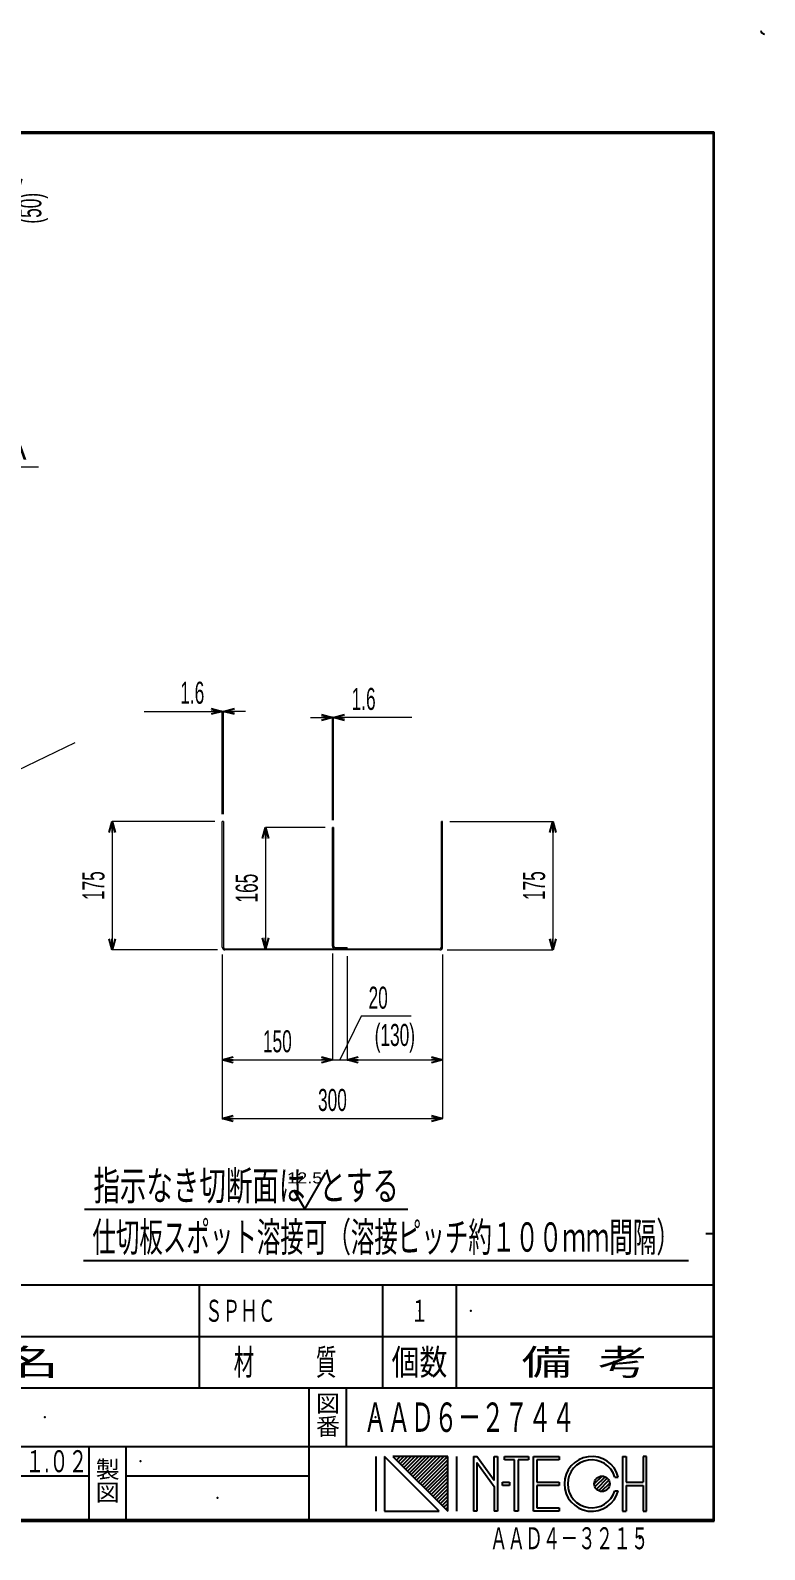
# Model space of a CAD drawing. Header units: millimetres. Extents: x -1485 to 1485, y -1050 to 1050.
# Drawn here: x 485 to 1485, y -1020 to 1050 of the extents above; entities that cross this region are included whole.
import ezdxf
from ezdxf.enums import TextEntityAlignment as Align

# ---------------------------------------------------------------- set-up
doc = ezdxf.new("R2010")
doc.units = ezdxf.units.MM
doc.header["$LTSCALE"] = 2.5
doc.header["$PDSIZE"] = 1
for name, color, linetype in [('Layer0001', 7, 'Continuous'), ('Layer0012', 7, 'Continuous'), ('Layer0013', 7, 'Continuous'), ('Layer0014', 7, 'Continuous')]:
    doc.layers.add(name, color=color, linetype=linetype)
doc.styles.add('dcStyle0', font='ＭＳ Ｐゴシック', dxfattribs={"width": 0.6})
doc.styles.add('dcStyle1', font='@ＭＳ Ｐゴシック', dxfattribs={"width": 0.8})
doc.dimstyles.new('dc_Radial01', dxfattribs={"dimtxt": 30, "dimasz": 15.00113, "dimexe": 0, "dimexo": 10, "dimgap": 10, "dimtad": 3, "dimdec": 1, "dimdsep": 46, "dimtxsty": 'dcStyle0', "dimblk1": 'OPEN30', "dimblk2": 'OPEN30', "dimsah": 1, "dimcen": 0.09, "dimclrd": 4, "dimclre": 4, "dimclrt": 4, "dimadec": 0, "dimazin": 2, "dimtfac": 1, "dimtdec": 4, "dimtofl": 0, "dimtmove": 0, "dimatfit": 3, "dimfxl": 1, "dimarcsym": 1})
doc.dimstyles.new('dc_Rotated', dxfattribs={"dimtxt": 30, "dimasz": 15.00113, "dimexe": 0, "dimexo": 10, "dimgap": 10, "dimtad": 3, "dimdec": 1, "dimdsep": 46, "dimtxsty": 'dcStyle0', "dimblk1": 'OPEN30', "dimblk2": 'OPEN30', "dimsah": 1, "dimcen": 0.09, "dimclrd": 4, "dimclre": 4, "dimclrt": 4, "dimadec": 0, "dimazin": 2, "dimtfac": 1, "dimtdec": 4, "dimtmove": 0, "dimatfit": 3, "dimfxl": 1, "dimarcsym": 1})
doc.dimstyles.new('dc_Rotated_F3', dxfattribs={"dimtxt": 30, "dimasz": 15.00113, "dimexe": 0, "dimexo": 10, "dimgap": 10, "dimtad": 3, "dimdec": 1, "dimdsep": 46, "dimtxsty": 'dcStyle0', "dimblk1": 'OPEN30', "dimblk2": 'OPEN30', "dimsah": 1, "dimcen": 0.09, "dimse2": 1, "dimclrd": 4, "dimclre": 4, "dimclrt": 4, "dimadec": 0, "dimazin": 2, "dimtfac": 1, "dimtdec": 4, "dimtmove": 0, "dimatfit": 3, "dimfxl": 1, "dimarcsym": 1})
doc.dimstyles.new('dc_Rotated_F4', dxfattribs={"dimtxt": 30, "dimasz": 15.00113, "dimexe": 0, "dimexo": 10, "dimgap": 10, "dimtad": 3, "dimdec": 1, "dimdsep": 46, "dimtxsty": 'dcStyle0', "dimblk1": 'OPEN30', "dimblk2": 'OPEN30', "dimsah": 1, "dimcen": 0.09, "dimclrd": 4, "dimclre": 4, "dimclrt": 4, "dimadec": 0, "dimazin": 2, "dimtfac": 1, "dimtdec": 4, "dimtmove": 1, "dimatfit": 3, "dimfxl": 1, "dimarcsym": 1})

# ---------------------------------------------------------------- blocks, each defined once
blk = doc.blocks.new('DC_GROUP_AAD6-2744_9')
at = {"layer": 'Layer0013', "color": 4, "linetype": 'Continuous', "lineweight": 25}
for p, q in [((858.7, -556.4), (887.6, -506.4)), ((844.3, -531.4), (858.7, -556.4))]:
    blk.add_line(p, q, dxfattribs=at)
at = {"layer": 'Layer0013', "color": 4, "style": 'dcStyle0', "width": 1.291922}
blk.add_text('12.5', height=15, dxfattribs=at).set_placement((834.7, -521.4), (882.7, -521.4), align=Align.FIT)
blk = doc.blocks.new('DC_GROUP_AAD6-2744_10')
at = {"layer": 'Layer0013', "color": 4, "linetype": 'Continuous', "lineweight": 25}
blk.add_line((559, -556.4), (999, -556.4), dxfattribs=at)
at = {"layer": 'Layer0013', "color": 4, "style": 'dcStyle0', "width": 0.653268}
blk.add_text('指示なき切断面は  とする', height=40, dxfattribs=at).set_placement((571, -544.4), (987, -544.4), align=Align.FIT)
blk = doc.blocks.new('DC_GROUP_AAD6-2744_16')
at = {"layer": 'Layer0013', "color": 4, "linetype": 'Continuous', "lineweight": 25}
blk.add_line((557.6, -626.5), (1381.6, -626.5), dxfattribs=at)
at = {"layer": 'Layer0013', "color": 4, "style": 'dcStyle0', "width": 0.634461}
blk.add_text('仕切板スポット溶接可（溶接ピッチ約１００ｍｍ間隔）', height=40, dxfattribs=at).set_placement((569.6, -614.5), (1369.6, -614.5), align=Align.FIT)
blk = doc.blocks.new('_Open30')
at = {"color": 0, "linetype": 'ByBlock', "lineweight": -2}
for p, q in [((-1, 0.267949), (0, 0)), ((0, 0), (-1, -0.267949)), ((0, 0), (-1, 0))]:
    blk.add_line(p, q, dxfattribs=at)
blk = doc.blocks.new('DC_GROUP_AAD6-2744_17')
at = {"layer": 'Layer0013', "color": 4, "linetype": 'Continuous', "lineweight": 13}
for p, q in [((306.7, 578.8), (404.3, 455)), ((404.3, 455), (496.3, 455))]:
    blk.add_line(p, q, dxfattribs=at)
at = {"layer": 'Layer0013', "color": 4, "xscale": 15.00115266964712, "yscale": 15.00081580252128, "rotation": 128.2649375891976}
blk.add_blockref('_Open30', (306.7, 578.8), dxfattribs=at)
at = {"layer": 'Layer0013', "color": 4, "style": 'dcStyle0', "width": 0.962335}
blk.add_text('4-Ａ', height=30, dxfattribs=at).set_placement((414.3, 465), (486.3, 465), align=Align.FIT)
blk = doc.blocks.new('*D13')
at = {"layer": 'Layer0012', "color": 4, "linetype": 'Continuous', "lineweight": 13}
for p, q in [((805.2, -36.5), (805.2, -201.5)), ((886.5, -36.5), (805.2, -36.5))]:
    blk.add_line(p, q, dxfattribs=at)
at = {"layer": 'Layer0012', "color": 4, "xscale": 15.00115266964712, "yscale": 15.00081580252128}
for p, rotation in [((805.2, -36.5), 90), ((805.2, -201.5), 270)]:
    blk.add_blockref('_Open30', p, dxfattribs=dict(at, rotation=rotation))
at = {"layer": 'Layer0012', "color": 4, "insert": (795.2, -119), "char_height": 30, "attachment_point": 8, "rotation": 90, "style": 'dcStyle0'}
blk.add_mtext('\\T1.00;165', dxfattribs=at)
blk = doc.blocks.new('*D14')
at = {"layer": 'Layer0012', "color": 4, "linetype": 'Continuous', "lineweight": 13}
for p, q in [((746.5, -209.5), (746.5, -353.1)), ((896.5, -207.9), (896.5, -353.1)), ((746.5, -353.1), (896.5, -353.1))]:
    blk.add_line(p, q, dxfattribs=at)
at = {"layer": 'Layer0012', "color": 4, "xscale": 15.00115266964712, "yscale": 15.00081580252128}
for p, rotation in [((746.5, -353.1), 180), ((896.5, -353.1), 360)]:
    blk.add_blockref('_Open30', p, dxfattribs=dict(at, rotation=rotation))
at = {"layer": 'Layer0012', "color": 4, "insert": (821.5, -343.1), "char_height": 30, "attachment_point": 8, "style": 'dcStyle0'}
blk.add_mtext('\\T1.00;150', dxfattribs=at)
blk = doc.blocks.new('*D15')
at = {"layer": 'Layer0012', "color": 4, "linetype": 'Continuous', "lineweight": 13}
for p, q in [((896.5, -207.9), (896.5, -353.1)), ((916.5, -211.5), (916.5, -353.1)), ((935.7, -293.7), (906.5, -353.1)), ((1003.7, -293.7), (935.7, -293.7)), ((896.5, -353.1), (916.5, -353.1))]:
    blk.add_line(p, q, dxfattribs=at)
at = {"layer": 'Layer0012', "color": 4, "insert": (945.7, -283.7), "char_height": 30, "attachment_point": 7, "style": 'dcStyle0'}
blk.add_mtext('\\T1.00;20', dxfattribs=at)
blk = doc.blocks.new('*D16')
at = {"layer": 'Layer0012', "color": 4, "linetype": 'Continuous', "lineweight": 13}
for p, q in [((916.5, -211.5), (916.5, -353.1)), ((1046.5, -209.5), (1046.5, -353.1)), ((916.5, -353.1), (1046.5, -353.1))]:
    blk.add_line(p, q, dxfattribs=at)
at = {"layer": 'Layer0012', "color": 4, "xscale": 15.00115266964712, "yscale": 15.00081580252128}
for p, rotation in [((916.5, -353.1), 180), ((1046.5, -353.1), 360)]:
    blk.add_blockref('_Open30', p, dxfattribs=dict(at, rotation=rotation))
at = {"layer": 'Layer0012', "color": 4, "insert": (981.5, -343.1), "char_height": 30, "attachment_point": 8, "style": 'dcStyle0'}
blk.add_mtext('\\T1.00;(130)', dxfattribs=at)
blk = doc.blocks.new('*D17')
at = {"layer": 'Layer0012', "color": 4, "linetype": 'Continuous', "lineweight": 13}
for p, q in [((596.5, -28.1), (596.5, -203.1)), ((736.5, -28.1), (596.5, -28.1)), ((740.1, -203.1), (596.5, -203.1))]:
    blk.add_line(p, q, dxfattribs=at)
at = {"layer": 'Layer0012', "color": 4, "xscale": 15.00115266964712, "yscale": 15.00081580252128}
for p, rotation in [((596.5, -28.1), 90), ((596.5, -203.1), 270)]:
    blk.add_blockref('_Open30', p, dxfattribs=dict(at, rotation=rotation))
at = {"layer": 'Layer0012', "color": 4, "insert": (586.5, -115.6), "char_height": 30, "attachment_point": 8, "rotation": 90, "style": 'dcStyle0'}
blk.add_mtext('\\T1.00;175', dxfattribs=at)
blk = doc.blocks.new('*D18')
at = {"layer": 'Layer0012', "color": 4, "linetype": 'Continuous', "lineweight": 13}
for p, q in [((1056.5, -28.1), (1196.5, -28.1)), ((1196.5, -28.1), (1196.5, -203.1)), ((1052.9, -203.1), (1196.5, -203.1))]:
    blk.add_line(p, q, dxfattribs=at)
at = {"layer": 'Layer0012', "color": 4, "xscale": 15.00115266964712, "yscale": 15.00081580252128}
for p, rotation in [((1196.5, -28.1), 90), ((1196.5, -203.1), 270)]:
    blk.add_blockref('_Open30', p, dxfattribs=dict(at, rotation=rotation))
at = {"layer": 'Layer0012', "color": 4, "insert": (1186.5, -115.6), "char_height": 30, "attachment_point": 8, "rotation": 90, "style": 'dcStyle0'}
blk.add_mtext('\\T1.00;175', dxfattribs=at)
blk = doc.blocks.new('DC_IMAGEDIMGROUP_1')
at = {"layer": 'Layer0012', "color": 4, "linetype": 'Continuous', "lineweight": 13}
for p, q in [((640, 121.9), (746.5, 121.9)), ((746.5, -18.1), (746.5, 121.9)), ((746.5, 121.9), (748.1, 121.9)), ((748.1, -18.1), (748.1, 121.9)), ((778.1, 121.9), (748.1, 121.9))]:
    blk.add_line(p, q, dxfattribs=at)
at = {"layer": 'Layer0012', "color": 4, "xscale": 15.00115266964712, "yscale": 15.00081580252128}
for p, rotation in [((746.5, 121.9), 360), ((748.1, 121.9), 180)]:
    blk.add_blockref('_Open30', p, dxfattribs=dict(at, rotation=rotation))
at = {"layer": 'Layer0012', "color": 4, "insert": (722, 131.9), "char_height": 30, "attachment_point": 9, "style": 'dcStyle0'}
blk.add_mtext('\\T1.00;1.6', dxfattribs=at)
blk = doc.blocks.new('DC_IMAGEDIMGROUP_2')
at = {"layer": 'Layer0012', "color": 4, "linetype": 'Continuous', "lineweight": 13}
for p, q in [((866.5, 113.5), (896.5, 113.5)), ((896.5, -26.5), (896.5, 113.5)), ((896.5, 113.5), (898.1, 113.5)), ((898.1, -26.5), (898.1, 113.5)), ((1004.6, 113.5), (898.1, 113.5))]:
    blk.add_line(p, q, dxfattribs=at)
at = {"layer": 'Layer0012', "color": 4, "xscale": 15.00115266964712, "yscale": 15.00081580252128}
for p, rotation in [((896.5, 113.5), 360), ((898.1, 113.5), 180)]:
    blk.add_blockref('_Open30', p, dxfattribs=dict(at, rotation=rotation))
at = {"layer": 'Layer0012', "color": 4, "insert": (922.6, 123.5), "char_height": 30, "attachment_point": 7, "style": 'dcStyle0'}
blk.add_mtext('\\T1.00;1.6', dxfattribs=at)
blk = doc.blocks.new('*D21')
at = {"layer": 'Layer0012', "color": 4, "linetype": 'Continuous', "lineweight": 13}
for p, q in [((746.5, -209.5), (746.5, -433.1)), ((1046.5, -209.5), (1046.5, -433.1)), ((746.5, -433.1), (1046.5, -433.1))]:
    blk.add_line(p, q, dxfattribs=at)
at = {"layer": 'Layer0012', "color": 4, "xscale": 15.00115266964712, "yscale": 15.00081580252128}
for p, rotation in [((746.5, -433.1), 180), ((1046.5, -433.1), 360)]:
    blk.add_blockref('_Open30', p, dxfattribs=dict(at, rotation=rotation))
at = {"layer": 'Layer0012', "color": 4, "insert": (896.5, -423.1), "char_height": 30, "attachment_point": 8, "style": 'dcStyle0'}
blk.add_mtext('\\T1.00;300', dxfattribs=at)
blk = doc.blocks.new('*D22')
at = {"layer": 'Layer0012', "color": 4, "linetype": 'Continuous', "lineweight": 13}
blk.add_line((545.9, 79.2), (318.6, -31), dxfattribs=at)
at = {"layer": 'Layer0012', "color": 4, "xscale": 15.00115266964712, "yscale": 15.00081580252128, "rotation": 205.8516462206461}
blk.add_blockref('_Open30', (318.6, -31), dxfattribs=at)
at = {"layer": 'Layer0012', "color": 4, "insert": (359.8, 0.1), "char_height": 30, "attachment_point": 7, "rotation": 25.8516, "style": 'dcStyle0'}
blk.add_mtext('\\T1.00;2-R5(両側)', dxfattribs=at)
blk = doc.blocks.new('*D30')
at = {"layer": 'Layer0012', "color": 4, "linetype": 'Continuous', "lineweight": 13}
for p, q in [((469.1, 862.8), (469.1, 832.8)), ((329.1, 832.8), (469.1, 832.8)), ((469.1, 782.8), (469.1, 832.8)), ((320.1, 782.8), (469.1, 782.8))]:
    blk.add_line(p, q, dxfattribs=at)
at = {"layer": 'Layer0012', "color": 4, "xscale": 15.00115266964712, "yscale": 15.00081580252128, "rotation": 270}
blk.add_blockref('_Open30', (469.1, 832.8), dxfattribs=at)
at = {"layer": 'Layer0012', "color": 4, "insert": (509.1, 807.6), "char_height": 30, "attachment_point": 8, "rotation": 90, "style": 'dcStyle0'}
blk.add_mtext('\\T1.00;(50)', dxfattribs=at)

msp = doc.modelspace()

# ---------------------------------------------------------------- linework, layer by layer
at = {"layer": 'Layer0001', "color": 3, "linetype": 'Continuous', "lineweight": 18}
for p, q in [((748.06, -28.14), (746.46, -28.14)), ((746.46, -199.54), (746.46, -28.14)), ((748.06, -28.14), (748.06, -199.54)), ((898.06, -36.54), (896.46, -36.54)), ((896.46, -197.94), (896.46, -36.54)), ((898.06, -36.54), (898.06, -197.94)), ((1046.46, -28.14), (1044.86, -28.14)), ((1044.86, -199.54), (1044.86, -28.14)), ((1046.46, -199.54), (1046.46, -28.14)), ((750.06, -201.54), (1042.86, -201.54)), ((1042.86, -203.14), (750.06, -203.14)), ((900.06, -199.94), (916.46, -199.94)), ((916.46, -201.54), (900.06, -201.54)), ((916.46, -201.54), (916.46, -199.94))]:
    msp.add_line(p, q, dxfattribs=at)
for centre, radius, start, end in [((750.06, -199.54), 3.6, 180, 270), ((750.06, -199.54), 2, 180, 270), ((900.06, -197.94), 3.6, 180, 270), ((900.06, -197.94), 2, 180, 270), ((1042.86, -199.54), 2, 270, 0), ((1042.86, -199.54), 3.6, 270, 0)]:
    msp.add_arc(centre, radius, start, end, dxfattribs=at)
at = {"layer": 'Layer0014', "color": 3, "linetype": 'Continuous', "lineweight": 25}
for p, q in [((1416.5, 911.5), (-1416.5, 911.5)), ((1416.5, -981.5), (1416.5, 911.5)), ((-1415, 910), (1415, 910)), ((1415, 910), (1415, -980)), ((1415, -590), (1405, -590)), ((1415, -660), (-1415, -660)), ((715, -660), (715, -800)), ((965, -800), (965, -660)), ((1065, -660), (1065, -800)), ((15, -730), (1415, -730)), ((15, -800), (1415, -800)), ((865, -880), (865, -800)), ((15, -880), (1415, -880)), ((565, -880), (565, -980)), ((865, -980), (865, -880)), ((955.63, -893.56), (955.63, -968.22)), ((967.29, -893.56), (967.29, -968.22)), ((1041.96, -968.22), (967.29, -893.56)), ((978.96, -893.56), (1053.63, -968.22)), ((1053.63, -893.56), (978.96, -893.56)), ((988.86, -893.56), (983.91, -898.51)), ((993.81, -893.56), (986.38, -900.98)), ((998.76, -893.56), (988.86, -903.46)), ((1003.71, -893.56), (991.33, -905.93)), ((1008.66, -893.56), (993.81, -908.41)), ((1013.61, -893.56), (996.28, -910.88)), ((1018.56, -893.56), (998.76, -913.36)), ((1023.51, -893.56), (1001.23, -915.83)), ((1028.46, -893.56), (1003.71, -918.31)), ((1033.41, -893.56), (1006.18, -920.78)), ((1038.36, -893.56), (1008.66, -923.25)), ((1043.31, -893.56), (1011.13, -925.73)), ((1048.26, -893.56), (1013.61, -928.2)), ((1053.21, -893.56), (1016.08, -930.68)), ((1053.63, -898.09), (1018.56, -933.15)), ((1053.63, -903.04), (1021.03, -935.63)), ((1053.63, -907.99), (1023.51, -938.1)), ((1053.63, -968.22), (1053.63, -893.56)), ((1065.29, -893.56), (1065.29, -968.22)), ((1088.63, -893.56), (1088.63, -968.22)), ((1088.63, -893.56), (1093.29, -893.56)), ((1116.63, -926.22), (1093.29, -893.56)), ((1093.29, -901.59), (1116.63, -934.25)), ((1093.29, -901.59), (1093.29, -968.22)), ((1116.63, -893.56), (1121.29, -893.56)), ((1116.63, -926.22), (1116.63, -893.56)), ((1121.29, -893.56), (1121.29, -968.22)), ((1130.63, -893.56), (1163.29, -893.56)), ((1130.63, -898.22), (1130.63, -893.56)), ((1144.63, -898.22), (1130.63, -898.22)), ((1144.63, -968.22), (1144.63, -898.22)), ((1163.29, -898.22), (1149.29, -898.22)), ((1149.29, -898.22), (1149.29, -968.22)), ((1163.29, -893.56), (1163.29, -898.22)), ((1170.29, -893.56), (1205.29, -893.56)), ((1170.29, -968.22), (1170.29, -893.56)), ((1205.29, -898.22), (1174.96, -898.22)), ((1174.96, -898.22), (1174.96, -928.56)), ((1205.29, -893.56), (1205.29, -898.22)), ((1291.63, -893.56), (1291.63, -968.22)), ((1291.63, -893.56), (1296.29, -893.56)), ((1296.29, -893.56), (1296.29, -928.56)), ((1324.29, -893.56), (1319.63, -893.56)), ((1319.63, -893.56), (1319.63, -928.56)), ((1324.29, -968.22), (1324.29, -893.56)), ((1053.63, -912.93), (1025.98, -940.58)), ((1053.63, -917.88), (1028.46, -943.05)), ((1053.63, -922.83), (1030.93, -945.53)), ((1053.63, -927.78), (1033.41, -948)), ((1128.29, -928.56), (1137.63, -928.56)), ((1128.29, -933.22), (1128.29, -928.56)), ((1137.63, -928.56), (1137.63, -933.22)), ((1174.96, -928.56), (1205.29, -928.56)), ((1205.29, -928.56), (1205.29, -933.22)), ((1263.63, -920.39), (1253.13, -930.89)), ((1267.74, -921.23), (1253.97, -935)), ((1270.75, -923.17), (1255.91, -938.01)), ((1272.9, -925.97), (1258.7, -940.16)), ((1274.06, -929.75), (1262.49, -941.33)), ((1280.93, -921.56), (1285.77, -921.56)), ((1296.29, -928.56), (1319.63, -928.56)), ((1053.63, -932.73), (1035.88, -950.48)), ((1053.63, -937.68), (1038.36, -952.95)), ((1053.63, -942.63), (1040.83, -955.43)), ((1053.63, -947.58), (1043.31, -957.9)), ((1116.63, -934.25), (1116.63, -968.22)), ((1137.63, -933.22), (1128.29, -933.22)), ((1205.29, -933.22), (1174.96, -933.22)), ((1174.96, -933.22), (1174.96, -963.56)), ((1272.84, -935.92), (1268.66, -940.1)), ((1280.93, -940.22), (1285.77, -940.22)), ((1296.29, -933.22), (1319.63, -933.22)), ((1296.29, -933.22), (1296.29, -968.22)), ((1319.63, -933.22), (1319.63, -968.22)), ((967.29, -968.22), (1041.96, -968.22)), ((1053.63, -952.53), (1045.78, -960.38)), ((1053.63, -957.48), (1048.26, -962.85)), ((1053.63, -962.43), (1050.73, -965.33)), ((1053.63, -967.38), (1053.21, -967.8)), ((1093.29, -968.22), (1088.63, -968.22)), ((1121.29, -968.22), (1116.63, -968.22)), ((1149.29, -968.22), (1144.63, -968.22)), ((1205.29, -968.22), (1170.29, -968.22)), ((1174.96, -963.56), (1205.29, -963.56)), ((1205.29, -963.56), (1205.29, -968.22)), ((1291.63, -968.22), (1296.29, -968.22)), ((1319.63, -968.22), (1324.29, -968.22)), ((-1416.5, -981.5), (1416.5, -981.5)), ((1415, -980), (-1415, -980))]:
    msp.add_line(p, q, dxfattribs=at)
at = {"layer": 'Layer0014', "color": 4, "linetype": 'Continuous', "lineweight": 25}
for p, q in [((915, -800), (915, -880)), ((615, -880), (615, -980)), ((315, -920), (565, -920)), ((615, -920), (865, -920))]:
    msp.add_line(p, q, dxfattribs=at)
at = {"layer": 'Layer0014', "color": 3, "linetype": 'Continuous', "lineweight": 25}
msp.add_circle((1263.63, -930.89), 10.5, dxfattribs=at)
at = {"layer": 'Layer0014', "color": 5, "linetype": 'Continuous', "lineweight": 25}
msp.add_arc((1485, 1050), 5, 180, 270, dxfattribs=at)
at = {"layer": 'Layer0014', "color": 3, "linetype": 'Continuous', "lineweight": 25}
for radius, start, end in [(37.33, 14.47751, 345.52249), (32.67, 16.60155, 343.39845)]:
    msp.add_arc((1249.63, -930.89), radius, start, end, dxfattribs=at)
at = {"layer": 'Layer0014', "color": 5, "linetype": 'Continuous'}
for p in [(735, -695), (1015, -695), (1085, -695), (505, -840), (955, -840), (635, -900), (740, -950), (1315, -1005)]:
    msp.add_point(p, dxfattribs=at)

# ---------------------------------------------------------------- block references
at = {"layer": 'Layer0012', "linetype": 'Continuous'}
for name in ['DC_IMAGEDIMGROUP_1', 'DC_IMAGEDIMGROUP_2']:
    msp.add_blockref(name, (0, 0), dxfattribs=at)
at = {"layer": 'Layer0013', "linetype": 'Continuous'}
for name in ['DC_GROUP_AAD6-2744_17', 'DC_GROUP_AAD6-2744_10', 'DC_GROUP_AAD6-2744_9', 'DC_GROUP_AAD6-2744_16']:
    msp.add_blockref(name, (0, 0), dxfattribs=at)

# ---------------------------------------------------------------- texts
at = {"layer": 'Layer0013', "color": 4, "style": 'dcStyle0'}
for s, height, width, p, p2 in [('ＳＰＨＣ', 30, 0.742009, (723, -710), (819, -710)), ('１', 30, 0.804527, (1003, -710), (1027, -710)), ('ＡＡＤ６－２７４４', 40, 0.749406, (939, -860), (1227, -860)), ('２０２６．１１.０２', 30, 0.868013, (323, -915), (563, -915)), ('ＡＡＤ４－３２１５', 30, 0.749406, (1111, -1020), (1327, -1020))]:
    msp.add_text(s, height=height, dxfattribs=dict(at, width=width)).set_placement(p, p2, align=Align.FIT)
at = {"layer": 'Layer0014', "color": 2, "style": 'dcStyle0'}
for s, width, p, p2 in [('品   名', 1.482973, (305, -782.5), (525, -782.5)), ('材\u3000\u3000\u3000質', 0.688684, (762, -782.5), (902, -782.5)), ('個数', 0.746429, (977, -782.5), (1053, -782.5)), ('備  考', 1.294793, (1154, -782.5), (1326, -782.5))]:
    msp.add_text(s, height=35, dxfattribs=dict(at, width=width)).set_placement(p, p2, align=Align.FIT)
at = {"layer": 'Layer0014', "color": 2, "style": 'dcStyle1', "width": 0.9625}
for s, p in [('図番', (878, -805)), ('製図', (578, -895))]:
    msp.add_text(s, height=24, rotation=270, dxfattribs=at).set_placement(p)

# ---------------------------------------------------------------- dimensions: what is measured, and where the dimension line sits
at = {"layer": 'Layer0012', "linetype": 'Continuous', "lineweight": 13}
dim = msp.add_linear_dim(base=(469.12, 832.8), p1=(310.12, 782.8), p2=(319.12, 832.8), angle=90, text='(<>)', dimstyle='dc_Rotated', override={"dimtxt": 30, "dimasz": 15.00113, "dimexe": 0, "dimexo": 10, "dimgap": 40, "dimtad": 3, "dimtih": 0, "dimtoh": 0, "dimdec": 1, "dimlfac": 1, "dimzin": 8, "dimtxsty": 'dcStyle0', "dimblk1": 'Open30', "dimblk2": 'Open30', "dimsah": 1, "dimclrd": 4, "dimclre": 4, "dimclrt": 4, "dimazin": 2, "dimtofl": 1, "dimtolj": 0, "dimtzin": 8, "dimarcsym": 1}, dxfattribs=at)
dim.commit()
dim.dimension.update_dxf_attribs({"geometry": '*D30', "text_midpoint": (469.12, 807.59), "dimtype": 160})
dim = msp.add_radius_dim(center=(314.12, -33.14), mpoint=(318.62, -30.96), text='2-R5(両側)', dimstyle='dc_Radial01', override={"dimtxt": 30, "dimasz": 15.00113, "dimexe": 0, "dimexo": 10, "dimgap": 10, "dimtad": 3, "dimtih": 0, "dimtoh": 0, "dimdec": 1, "dimlfac": 1, "dimzin": 8, "dimtxsty": 'dcStyle0', "dimblk1": 'Open30', "dimblk2": 'Open30', "dimsah": 1, "dimclrd": 4, "dimclre": 4, "dimclrt": 4, "dimazin": 2, "dimtolj": 0, "dimtzin": 8, "dimarcsym": 1}, dxfattribs=at)
dim.commit()
dim.dimension.update_dxf_attribs({"geometry": '*D22', "text_midpoint": (450.53, 32.95), "dimtype": 164})
for base, p1, p2, dimstyle, override, picture, middle in [((596.46, -203.14), (746.46, -28.14), (750.06, -203.14), 'dc_Rotated', {"dimtxt": 30, "dimasz": 15.00113, "dimexe": 0, "dimexo": 10, "dimgap": 10, "dimtad": 3, "dimtih": 0, "dimtoh": 0, "dimdec": 1, "dimlfac": 1, "dimzin": 8, "dimtxsty": 'dcStyle0', "dimblk1": 'Open30', "dimblk2": 'Open30', "dimsah": 1, "dimclrd": 4, "dimclre": 4, "dimclrt": 4, "dimazin": 2, "dimtofl": 1, "dimtolj": 0, "dimtzin": 8, "dimarcsym": 1}, '*D17', (596.46, -115.64)), ((805.21, -201.54), (896.46, -36.54), (805.21, -201.54), 'dc_Rotated_F3', {"dimtxt": 30, "dimasz": 15.00113, "dimexe": 0, "dimexo": 10, "dimgap": 10, "dimtad": 3, "dimtih": 0, "dimtoh": 0, "dimdec": 1, "dimlfac": 1, "dimzin": 8, "dimtxsty": 'dcStyle0', "dimblk1": 'Open30', "dimblk2": 'Open30', "dimsah": 1, "dimse2": 1, "dimclrd": 4, "dimclre": 4, "dimclrt": 4, "dimazin": 2, "dimtofl": 1, "dimtolj": 0, "dimtzin": 8, "dimarcsym": 1}, '*D13', (805.21, -119.04)), ((1196.46, -203.14), (1046.46, -28.14), (1042.86, -203.14), 'dc_Rotated', {"dimtxt": 30, "dimasz": 15.00113, "dimexe": 0, "dimexo": 10, "dimgap": 10, "dimtad": 3, "dimtih": 0, "dimtoh": 0, "dimdec": 1, "dimlfac": 1, "dimzin": 8, "dimtxsty": 'dcStyle0', "dimblk1": 'Open30', "dimblk2": 'Open30', "dimsah": 1, "dimclrd": 4, "dimclre": 4, "dimclrt": 4, "dimazin": 2, "dimtofl": 1, "dimtolj": 0, "dimtzin": 8, "dimarcsym": 1}, '*D18', (1196.46, -115.64))]:
    dim = msp.add_linear_dim(base=base, p1=p1, p2=p2, angle=90, dimstyle=dimstyle, override=override, dxfattribs=at)
    dim.commit()
    dim.dimension.update_dxf_attribs({"geometry": picture, "text_midpoint": middle, "dimtype": 160})
for base, p1, p2, dimstyle, override, picture, middle in [((896.46, -353.14), (746.46, -199.54), (896.46, -197.94), 'dc_Rotated', {"dimtxt": 30, "dimasz": 15.00113, "dimexe": 0, "dimexo": 10, "dimgap": 10, "dimtad": 3, "dimtih": 0, "dimtoh": 0, "dimdec": 1, "dimlfac": 1, "dimzin": 8, "dimtxsty": 'dcStyle0', "dimblk1": 'Open30', "dimblk2": 'Open30', "dimsah": 1, "dimclrd": 4, "dimclre": 4, "dimclrt": 4, "dimazin": 2, "dimtofl": 1, "dimtolj": 0, "dimtzin": 8, "dimarcsym": 1}, '*D14', (821.46, -353.14)), ((1046.46, -433.14), (746.46, -199.54), (1046.46, -199.54), 'dc_Rotated', {"dimtxt": 30, "dimasz": 15.00113, "dimexe": 0, "dimexo": 10, "dimgap": 10, "dimtad": 3, "dimtih": 0, "dimtoh": 0, "dimdec": 1, "dimlfac": 1, "dimzin": 8, "dimtxsty": 'dcStyle0', "dimblk1": 'Open30', "dimblk2": 'Open30', "dimsah": 1, "dimclrd": 4, "dimclre": 4, "dimclrt": 4, "dimazin": 2, "dimtofl": 1, "dimtolj": 0, "dimtzin": 8, "dimarcsym": 1}, '*D21', (896.46, -433.14)), ((916.46, -353.14), (896.46, -197.94), (916.46, -201.54), 'dc_Rotated_F4', {"dimtxt": 30, "dimasz": 15.00113, "dimexe": 0, "dimexo": 10, "dimgap": 10, "dimtad": 3, "dimtih": 0, "dimtoh": 0, "dimdec": 1, "dimlfac": 1, "dimzin": 8, "dimtxsty": 'dcStyle0', "dimblk1": 'Open30', "dimblk2": 'Open30', "dimsah": 1, "dimclrd": 4, "dimclre": 4, "dimclrt": 4, "dimazin": 2, "dimtofl": 1, "dimtmove": 1, "dimtolj": 0, "dimtzin": 8, "dimarcsym": 1}, '*D15', (969.73, -293.73))]:
    dim = msp.add_linear_dim(base=base, p1=p1, p2=p2, dimstyle=dimstyle, override=override, dxfattribs=at)
    dim.commit()
    dim.dimension.update_dxf_attribs({"geometry": picture, "text_midpoint": middle, "dimtype": 160})
dim = msp.add_linear_dim(base=(1046.46, -353.14), p1=(916.46, -201.54), p2=(1046.46, -199.54), text='(<>)', dimstyle='dc_Rotated', override={"dimtxt": 30, "dimasz": 15.00113, "dimexe": 0, "dimexo": 10, "dimgap": 10, "dimtad": 3, "dimtih": 0, "dimtoh": 0, "dimdec": 1, "dimlfac": 1, "dimzin": 8, "dimtxsty": 'dcStyle0', "dimblk1": 'Open30', "dimblk2": 'Open30', "dimsah": 1, "dimclrd": 4, "dimclre": 4, "dimclrt": 4, "dimazin": 2, "dimtofl": 1, "dimtolj": 0, "dimtzin": 8, "dimarcsym": 1}, dxfattribs=at)
dim.commit()
dim.dimension.update_dxf_attribs({"geometry": '*D16', "text_midpoint": (981.46, -353.14), "dimtype": 160})

doc.saveas('drawing.dxf')
